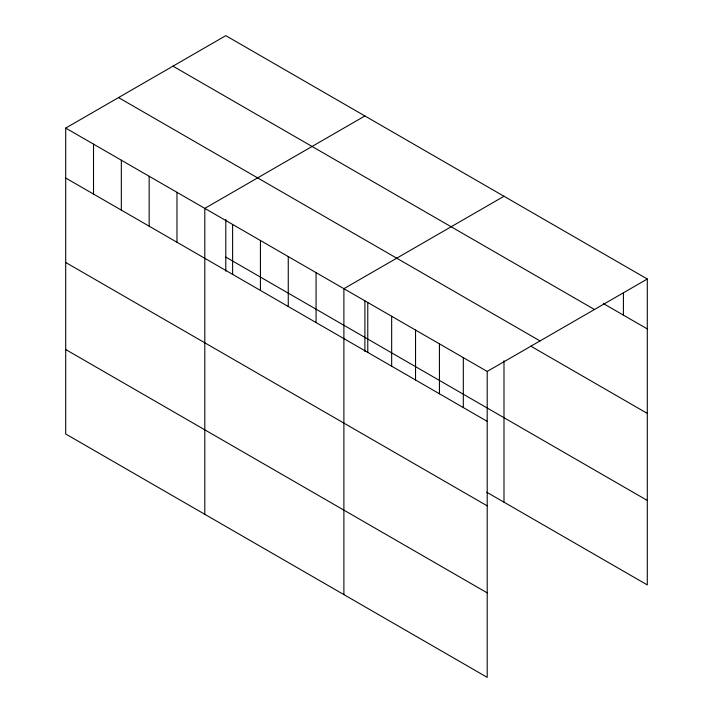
<?xml version="1.0" encoding="UTF-8"?>
<svg xmlns="http://www.w3.org/2000/svg" width="713" height="713" viewBox="0 0 713 713"><rect width="100%" height="100%" fill="white"/><g stroke="black" fill="none" stroke-linecap="round" stroke-linejoin="round"><path stroke-width="1.07" d="M65.703 128.082L487.202 371.437L487.202 677.35L65.703 433.994L65.703 128.082L225.798 35.65L647.297 279.006L647.297 584.918L486.721 492.211M364.896 115.961L204.8 208.383L204.8 514.305M503.993 196.262L343.889 288.694L343.889 594.606M487.202 371.437L647.297 279.006M603.35 303.551L647.297 328.925M172.965 66.149L594.464 309.504M118.536 97.583L540.035 340.93M530.739 346.108L647.297 413.406M225.798 257.09L647.297 500.446M65.703 178.009L487.202 421.356M65.703 262.482L487.202 505.838M65.703 349.522L487.202 592.868M623.412 292.945L623.412 315.137M503.993 360.751L503.993 502.184M463.316 357.641L463.316 407.569M439.431 343.853L439.431 393.781M415.545 330.066L415.545 379.984M391.66 316.269L391.66 366.197M367.774 302.481L367.774 352.409M364.896 300.859L364.896 351.473M316.073 272.633L316.073 322.552M288.257 256.573L288.257 306.492M260.432 240.513L260.432 290.432M232.616 224.452L232.616 274.371M225.798 219.479L225.798 271.172M176.976 192.323L176.976 242.251M149.16 176.263L149.16 226.19M121.335 160.202L121.335 210.13M93.519 144.142L93.519 194.07"/></g></svg>
